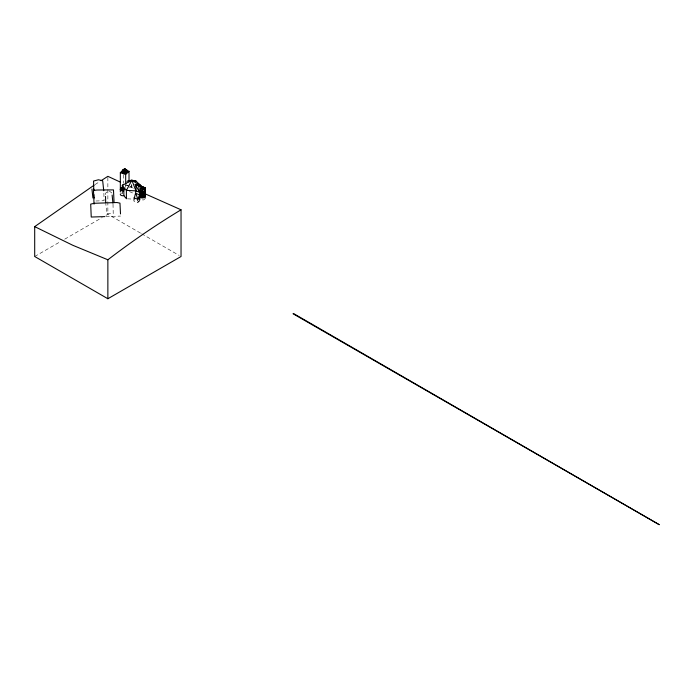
<?xml version="1.0" encoding="UTF-8"?>
<svg xmlns="http://www.w3.org/2000/svg" width="694" height="694" viewBox="0 0 694 694"><rect width="100%" height="100%" fill="white"/><g stroke="black" fill="none" stroke-linecap="round" stroke-linejoin="round"><path stroke-width="0.52" stroke-dasharray="3.47 2.6" d="M122.3 193.808L122.309 191.943M145.272 198.579L143.615 199.95L140.726 199.811L137.724 202.518L133.916 201.208M137.724 202.518L139.537 200.774M129.518 187.796L131.869 185.853L133.907 188.36M95.026 184.595L99.355 181.802M34.7 256.502L60.968 241.339M64.716 239.17L102.244 217.508M105.991 215.34L107.865 214.255L140.7 233.21M95.885 201L104.065 200.713L103.848 191.752M105.87 216.563L120.504 216.077M125.501 185.541L131.869 185.853M127.444 198.831L132.754 199.091M129.379 191.535L134.107 193.635M126.247 184.812L128.138 185.68M129.726 186.452L133.534 188.3M141.637 233.757L179.156 255.418M111.925 193.036L108.802 190.659L105.505 193.253L105.505 196.445M94.523 197.027L94.74 199.031M113.018 204.114L113.217 213.587L106.798 213.795L105.809 203.724M131.47 184.17L131.47 189.41M125.675 185.211L125.675 187.354M123.688 174.793L123.688 183.355M107.865 177.412L107.865 214.255M94.618 194.441L94.618 197.929M121.172 193.322A2.472 1.423 0 0 1 122.534 192.941"/><path stroke-width="1.04" d="M139.598 197.417L139.598 199.898L139.589 197.408L137.724 199.213L137.724 200.87M125.345 169.813C126.282 167.766 120.244 170.481 124.677 171.505C126.75 167.931 122.144 169.553 123.159 170.889M122.717 190.798L122.777 187.658C118.674 187.935 120.964 192.047 123.957 190.624L122.777 187.658L121.346 188.23M124.929 169.154L127.427 170.533L127.427 171.513L125.276 173.587L121.936 172.433L122.916 170.134L123.211 170.655M124.694 169.622L124.478 169.058L123.28 170.16L124.712 169.041M122.344 190.763L122.777 187.658L121.086 188.343M124.278 171.756L124.582 169.605M123.905 171.67L123.159 170.091L124.486 169.145M122.083 190.746L122.777 187.658L120.877 188.49M123.315 170.464L124.018 169.787M123.506 170.065L124.165 169.414L125.007 169.761L124.729 169.215M125.076 171.765L124.807 169.614M125.814 169.483L126.325 169.909L126.03 171.357M124.825 169.336L126.629 171.297L126.499 170.169L125.458 171.678M125.276 173.587L125.276 172.606L127.427 170.533L126.56 170.446C126.048 172.077 126.924 169.232 125.137 169.371M121.788 190.668L122.777 187.658L124.183 189.297M123.749 171.349L124.478 169.579M140.726 197.712L140.526 188.022C147.102 187.068 145.879 193.314 140.726 191.423L139.615 192.342L139.615 199.898M121.493 190.59L122.777 187.658L124.053 189.393M133.916 200.375C134.601 195.049 137.49 190.13 135.269 184.404L141.42 186.322L135.989 181.039L131.869 180.223L128.815 180.683M124.677 171.505L126.49 170.724L125.276 172.606L121.936 171.453L124.087 169.379L127.427 170.533L125.015 169.189M121.242 190.477L122.777 187.658L123.914 189.497M125.779 171.539L125.007 169.544M124.321 169.492L121.936 171.453M120.99 190.356L122.777 187.658L123.74 189.566M120.799 190.208L122.777 187.658L123.662 190.694M122.899 170.689L124.278 169.431L122.847 170.412M124.391 169.544L123.194 171.886L123.081 170.95L123.35 171.331M123.801 169.492L124.321 169.241M120.609 190.052L122.777 187.658L123.358 190.763M120.496 189.878L122.777 187.658L123.038 190.781M120.34 191.934L120.34 172.667L123.688 169.44M125.675 184.144L125.675 174.506L129.023 171.279L126.351 170.36M139.615 197.417L137.724 199.213L133.916 197.894M123.411 169.657L124.4 169.189M120.383 189.705L122.777 187.658L121.901 188.057M123.298 184.569L122.318 185.385L122.318 188.204M127.037 181.472L127.8 180.839M140.526 188.022L144.04 188.673L145.098 187.805L138.496 185.151M120.348 189.523L122.777 187.658L120.678 188.629M107.865 298.741L107.865 259.782C131.313 241.79 155.734 225.073 181.039 209.788L181.039 256.502L107.865 298.741L34.7 256.502L34.7 226.626L94.132 185.168M125.857 170.88L125.345 171.166M120.314 189.341L122.777 187.658L120.548 188.803M101.055 180.709L107.865 176.328L120.591 182.218M120.366 189.158L122.777 187.658L120.418 188.968M125.779 170.741L123.35 170.542M123.593 171.522L125.996 171.201M124.278 169.301C122.396 170.351 127.123 170.16 125.085 169.241L126.247 170.117M121.606 188.126L122.526 187.97M134.471 181.099L135.989 181.039M104.829 216.597L91.235 217.04L90.697 204.131L94.176 203.281L117.026 202.527L119.967 203.168L120.504 213.952M139.615 192.342L135.269 184.404L138.679 186.001L139.615 192.342L135.937 190.859L126.386 190.39L122.318 185.385L131.869 180.223L141.42 186.322M125.128 169.249L126.03 169.683M138.679 186.001L145.098 187.805L145.107 197.955M120.34 172.667L125.675 174.506M135.269 184.404L145.098 187.805M107.865 259.782L72.757 245.268L34.7 226.626M181.039 209.788L144.543 193.565M138.41 183.841L140.283 184.916M125.076 169.492L126.291 170.976M144.04 188.673L145.237 189.757L145.237 196.046M124.191 171.461L125.276 172.606L125.154 171.47M125.753 197.998L123.853 195.665L123.853 191.041M124.911 169.588L125.605 171.366M125.874 170.091L126.247 170.915M93.664 188.959L94.167 190.191M135.937 190.859L131.869 180.223L126.386 190.39L126.386 198.779M103.744 190.746L102.677 180.735L98.435 179.763L93.56 181.056L93.777 190.017M91.955 189.02L92.909 197.99M112.124 195.049L112.922 203.108M105.705 202.717L105.505 196.445M94.046 204.14L93.482 190.503L97.004 190.017L113.486 189.896L114.05 202.466M145.272 190.191L145.272 196.48M144.76 197.296L145.237 189.757L142.383 188.551L140.726 191.423L142.895 191.691L144.76 191.006L142.383 188.551L142.895 197.981M144.248 191.327L144.248 197.617M143.615 191.561L143.615 197.851M142.14 191.718L142.14 198.007M141.403 191.622L141.403 197.911M129.023 171.279L129.023 181.984M123.957 195.552A2.472 1.423 0 0 1 121.224 195.413A2.472 1.423 0 0 1 120.418 193.904M139.615 194.884L137.724 199.213L135.937 193.4L139.615 194.884M293.458 313.488L293.033 313.74L659.3 524.707L293.458 313.488"/></g></svg>
